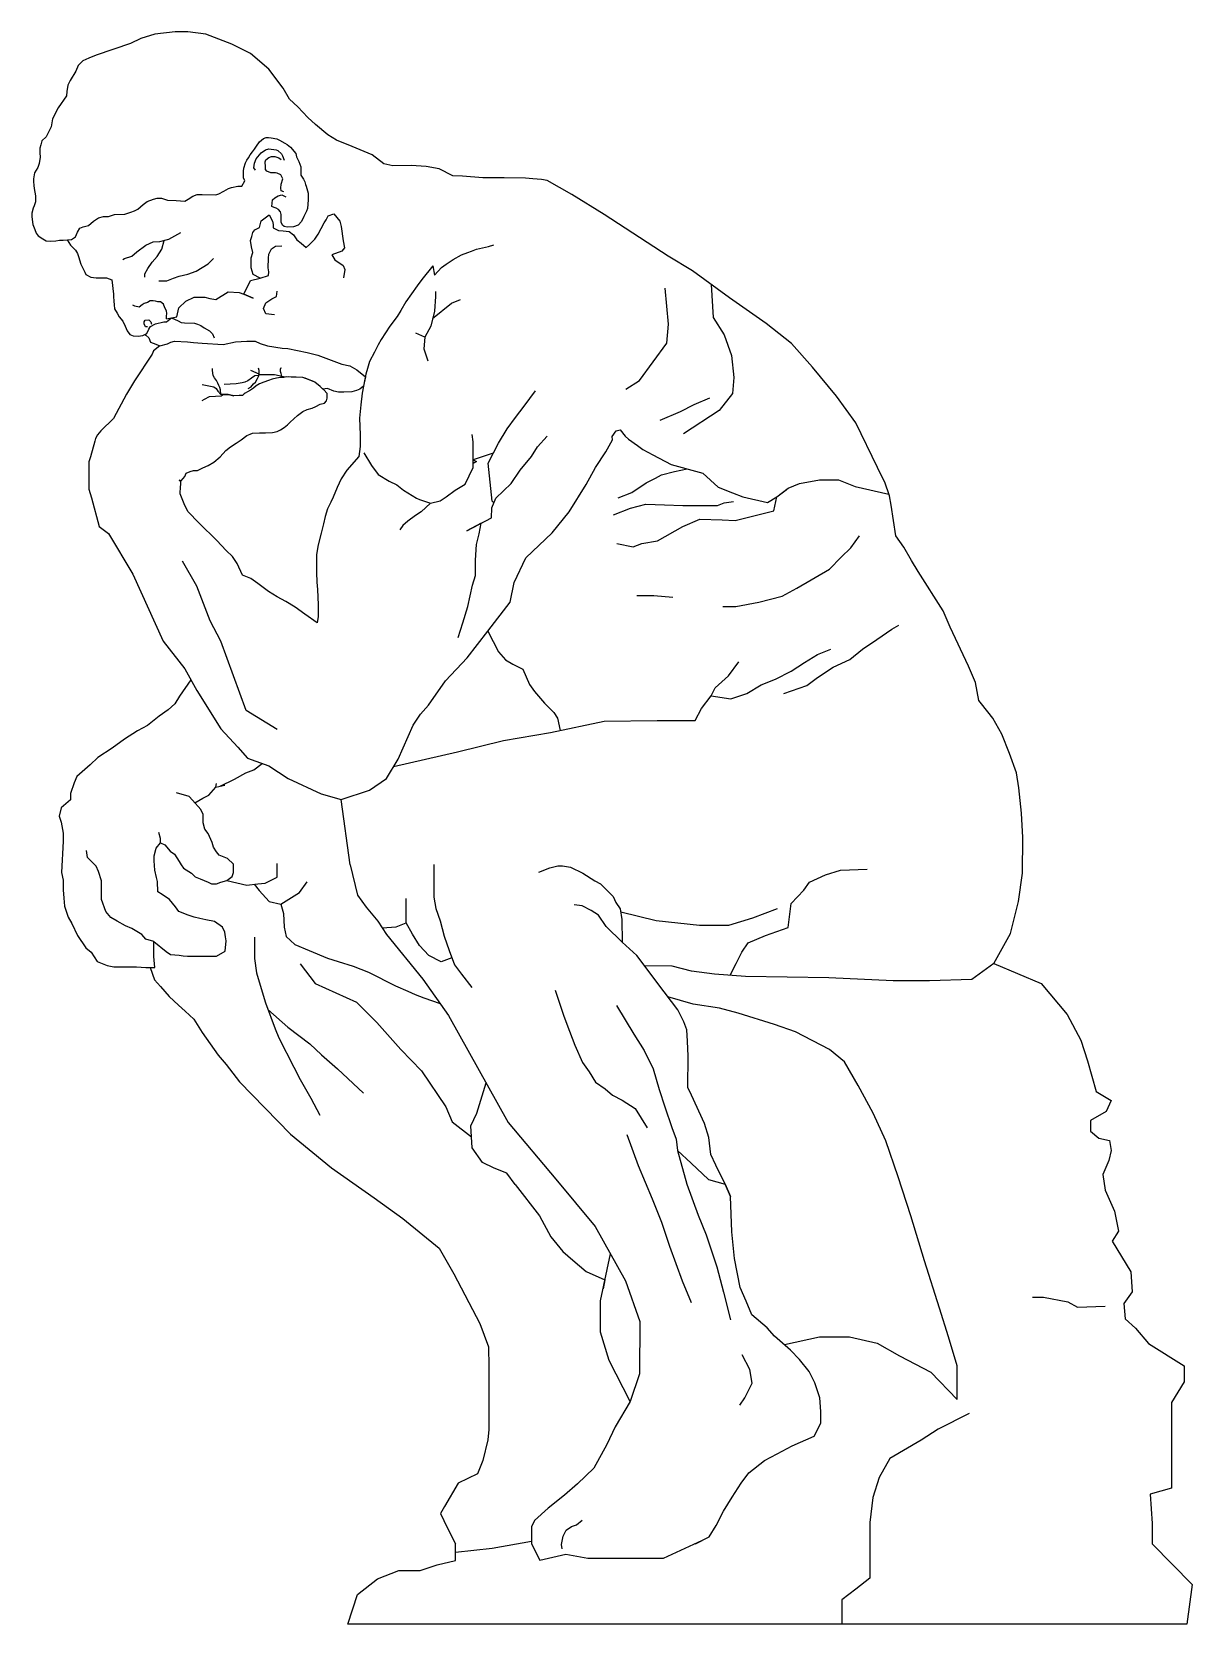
# Model space of a CAD drawing. Header units: millimetres. Extents: x -0.37 to 0.98, y 0 to 1.86.
import ezdxf

# ---------------------------------------------------------------- set-up
doc = ezdxf.new("R2010")
doc.units = ezdxf.units.MM
doc.layers.add('ceco.net 319', color=7, linetype='Continuous')

msp = doc.modelspace()

# ---------------------------------------------------------------- linework, layer by layer
at = {"layer": 'ceco.net 319'}
for points in [[(0.7534, 0.7706), (0.773, 0.8053), (0.7823, 0.8427), (0.7869, 0.8759), (0.7874, 0.9172), (0.7857, 0.9457), (0.7828, 0.9753), (0.7797, 0.9929), (0.7718, 1.0153), (0.7628, 1.038), (0.7521, 1.0564), (0.7392, 1.0733), (0.7358, 1.077), (0.732, 1.0981), (0.7238, 1.1172), (0.7026, 1.1628), (0.6942, 1.1817), (0.6653, 1.2277), (0.6573, 1.2404), (0.6484, 1.2558), (0.6392, 1.2692), (0.6338, 1.3048), (0.6317, 1.3159), (0.6262, 1.3317), (0.6214, 1.3413), (0.6176, 1.349), (0.5923, 1.4009), (0.5701, 1.4321), (0.5421, 1.4657), (0.5176, 1.4934), (0.4881, 1.5166), (0.4453, 1.5467), (0.402, 1.5781), (0.3737, 1.5951), (0.2988, 1.644), (0.2611, 1.6673), (0.2326, 1.6835), (0.2259, 1.6848), (0.2159, 1.6855), (0.2071, 1.6861), (0.1825, 1.6867), (0.1573, 1.6867), (0.1339, 1.6886), (0.1225, 1.6891), (0.1066, 1.697), (0.0915, 1.6997), (0.074, 1.7011), (0.0524, 1.7005), (0.042, 1.7031), (0.0285, 1.7135), (0.005, 1.723), (-0.0134, 1.7305), (-0.0232, 1.7368), (-0.0376, 1.749), (-0.0466, 1.7568), (-0.0583, 1.7696), (-0.0682, 1.7783), (-0.0753, 1.7913), (-0.092, 1.8134), (-0.1135, 1.8316), (-0.1355, 1.8425), (-0.1656, 1.8542), (-0.1868, 1.8569), (-0.2014, 1.8569), (-0.2251, 1.8542), (-0.2416, 1.8492), (-0.2536, 1.8434), (-0.2934, 1.8296), (-0.3021, 1.8262), (-0.3093, 1.8231), (-0.3144, 1.8178), (-0.3174, 1.8111), (-0.3237, 1.8001), (-0.3268, 1.7945), (-0.3279, 1.7872), (-0.3282, 1.7821), (-0.3378, 1.7681), (-0.3444, 1.7554), (-0.3462, 1.7461), (-0.3518, 1.7345), (-0.3568, 1.7299), (-0.3582, 1.7252), (-0.3593, 1.7213), (-0.3593, 1.7156), (-0.359, 1.7106), (-0.3601, 1.7034), (-0.3618, 1.6988), (-0.3656, 1.6926), (-0.3665, 1.6854), (-0.3665, 1.6822), (-0.3663, 1.6777), (-0.3658, 1.674), (-0.3644, 1.6655), (-0.3644, 1.6585), (-0.3658, 1.654), (-0.3669, 1.6512), (-0.3686, 1.6456), (-0.3686, 1.6411), (-0.3676, 1.6323), (-0.3651, 1.6262), (-0.3636, 1.6219), (-0.3614, 1.6191), (-0.3614, 1.6191), (-0.3559, 1.6154), (-0.3519, 1.6133), (-0.3467, 1.6127), (-0.3405, 1.6133), (-0.3362, 1.6139), (-0.3319, 1.6139), (-0.3224, 1.6148), (-0.3175, 1.6178), (-0.3175, 1.6178), (-0.3152, 1.6232), (-0.3152, 1.6232), (-0.3128, 1.6279), (-0.3128, 1.6279), (-0.3086, 1.6294), (-0.3024, 1.6309), (-0.3024, 1.6309), (-0.2966, 1.636), (-0.2908, 1.6398), (-0.285, 1.6414), (-0.2792, 1.6414), (-0.2723, 1.6437), (-0.2603, 1.6441), (-0.2533, 1.6464), (-0.2487, 1.6483), (-0.2448, 1.6502), (-0.2448, 1.6502), (-0.2386, 1.6557), (-0.234, 1.6591), (-0.2267, 1.6618), (-0.2224, 1.663), (-0.2174, 1.663), (-0.2104, 1.6607), (-0.2004, 1.6603), (-0.1903, 1.6595), (-0.1861, 1.6618), (-0.1807, 1.6653), (-0.1757, 1.6672), (-0.1699, 1.6672), (-0.154, 1.6668), (-0.1505, 1.668), (-0.1447, 1.6711), (-0.1393, 1.6742), (-0.1358, 1.6753), (-0.1285, 1.6769), (-0.1235, 1.6769), (-0.1201, 1.6832), (-0.1216, 1.6868), (-0.1216, 1.6868), (-0.1218, 1.6942), (-0.1212, 1.6978), (-0.1194, 1.7043), (-0.1179, 1.7073), (-0.116, 1.7099), (-0.1139, 1.7133), (-0.1111, 1.717), (-0.1089, 1.72), (-0.1066, 1.7234), (-0.1032, 1.7285), (-0.1008, 1.7307), (-0.0982, 1.7324), (-0.0954, 1.7335), (-0.0925, 1.7335), (-0.0895, 1.7333), (-0.0828, 1.7322), (-0.0798, 1.7307), (-0.0734, 1.727), (-0.0706, 1.7256), (-0.067, 1.7223), (-0.0608, 1.7149), (-0.0599, 1.711), (-0.0584, 1.708), (-0.0571, 1.7056), (-0.0562, 1.7026), (-0.055, 1.6993), (-0.0549, 1.695), (-0.0549, 1.6926), (-0.0549, 1.6899), (-0.0533, 1.6872), (-0.0516, 1.6852), (-0.0501, 1.6818), (-0.0493, 1.679), (-0.0485, 1.6769), (-0.0464, 1.6687), (-0.0464, 1.6673), (-0.0464, 1.664), (-0.0464, 1.661), (-0.0469, 1.651), (-0.0481, 1.6476), (-0.0512, 1.6415), (-0.0539, 1.6357), (-0.0539, 1.6357), (-0.0579, 1.6314), (-0.0634, 1.6294), (-0.0708, 1.6289), (-0.0708, 1.6289), (-0.0741, 1.63), (-0.0764, 1.6315), (-0.0776, 1.6351), (-0.0776, 1.6351), (-0.0776, 1.6389), (-0.0776, 1.6417), (-0.0779, 1.6437), (-0.0784, 1.6468), (-0.0784, 1.6468), (-0.0809, 1.6496), (-0.0835, 1.6511), (-0.0858, 1.6519), (-0.0886, 1.6531), (-0.0878, 1.661), (-0.0853, 1.6633), (-0.0812, 1.6656), (-0.0769, 1.6666), (-0.0723, 1.6643)], [(-0.1078, 1.6956), (-0.1095, 1.6983), (-0.1089, 1.7037), (-0.1071, 1.7089), (-0.1012, 1.7158), (-0.0961, 1.7194), (-0.0923, 1.7203), (-0.0837, 1.7192), (-0.0815, 1.7185), (-0.0774, 1.7147), (-0.0763, 1.7122), (-0.0743, 1.7071), (-0.0743, 1.7071)], [(-0.0745, 1.6701), (-0.0777, 1.6716), (-0.0781, 1.6746), (-0.0779, 1.6793), (-0.0759, 1.6855), (-0.0783, 1.69), (-0.0783, 1.69), (-0.0824, 1.692), (-0.0844, 1.6923), (-0.0869, 1.6923), (-0.09, 1.6923), (-0.0945, 1.6943), (-0.0959, 1.6963), (-0.0961, 1.6994), (-0.0961, 1.6994), (-0.0965, 1.7053), (-0.0956, 1.7077), (-0.0956, 1.7077), (-0.0923, 1.7104), (-0.0889, 1.7113), (-0.0853, 1.7113), (-0.0806, 1.7098), (-0.0779, 1.708)], [(-0.2116, 1.5221), (-0.1995, 1.5245), (-0.1995, 1.5245), (-0.1972, 1.5351), (-0.1889, 1.5428), (-0.1889, 1.5428), (-0.1794, 1.5476), (-0.1669, 1.5476), (-0.161, 1.5458), (-0.1539, 1.5446), (-0.1539, 1.5446), (-0.1397, 1.5535), (-0.1266, 1.5529), (-0.1213, 1.5511), (-0.1106, 1.5464), (-0.1159, 1.5487), (-0.1213, 1.5511), (-0.1136, 1.5669), (-0.1023, 1.5698), (-0.1023, 1.5698), (-0.1105, 1.5738), (-0.1105, 1.5738), (-0.1129, 1.5816), (-0.1129, 1.5816), (-0.1129, 1.5866), (-0.1129, 1.5866), (-0.1129, 1.5935), (-0.1129, 1.5935), (-0.1109, 1.5997), (-0.1109, 1.5997), (-0.1125, 1.6063), (-0.1134, 1.6136), (-0.1121, 1.6182), (-0.1109, 1.6227), (-0.1084, 1.6259), (-0.1031, 1.6288), (-0.1031, 1.6288), (-0.101, 1.6366), (-0.101, 1.6366), (-0.0916, 1.6436), (-0.0879, 1.6362), (-0.0871, 1.6321), (-0.0871, 1.6284), (-0.0871, 1.6284), (-0.0809, 1.6251), (-0.0756, 1.6247), (-0.0686, 1.6239), (-0.0633, 1.6202), (-0.0633, 1.6202), (-0.0596, 1.6145), (-0.0596, 1.6145), (-0.0546, 1.6104), (-0.0488, 1.6055), (-0.0448, 1.6087), (-0.0386, 1.6149), (-0.0345, 1.621), (-0.0275, 1.634), (-0.0253, 1.6375), (-0.0231, 1.6423), (-0.0164, 1.6448), (-0.0094, 1.6359), (-0.0078, 1.6299), (-0.0053, 1.6132), (-0.0053, 1.6132), (-0.0041, 1.6048), (-0.0069, 1.6012), (-0.0185, 1.5968), (-0.0153, 1.5908), (-0.0153, 1.5908), (-0.0053, 1.5844), (-0.0037, 1.5796), (-0.0037, 1.5796), (-0.0049, 1.57), (-0.0049, 1.57)], [(-0.2624, 1.5912), (-0.2606, 1.5924), (-0.2606, 1.5924), (-0.2521, 1.5954), (-0.2521, 1.5954), (-0.246, 1.6003), (-0.246, 1.6003), (-0.2357, 1.6082), (-0.2357, 1.6082), (-0.2357, 1.6082), (-0.2271, 1.6118), (-0.2192, 1.6124), (-0.2089, 1.6149), (-0.2089, 1.6149), (-0.2089, 1.6149), (-0.1949, 1.6228)], [(-0.3272, 1.6144), (-0.3234, 1.608), (-0.3234, 1.608), (-0.3178, 1.6021), (-0.3153, 1.5982), (-0.3136, 1.5937), (-0.3132, 1.5909), (-0.3115, 1.586), (-0.3097, 1.5821), (-0.3069, 1.5765), (-0.3055, 1.5737), (-0.2996, 1.5706), (-0.2936, 1.5699), (-0.2887, 1.5699), (-0.2817, 1.5699), (-0.2817, 1.5699), (-0.2754, 1.5678), (-0.2735, 1.5511), (-0.2735, 1.5483), (-0.2731, 1.5429), (-0.2727, 1.5384), (-0.2721, 1.5338), (-0.2691, 1.5288), (-0.2667, 1.5245), (-0.2625, 1.5194), (-0.2598, 1.5135), (-0.2575, 1.5083), (-0.2544, 1.5038), (-0.2503, 1.5022), (-0.2444, 1.5018), (-0.239, 1.5027), (-0.2346, 1.5052), (-0.2346, 1.5052), (-0.2321, 1.51), (-0.2321, 1.51), (-0.2303, 1.5133)], [(-0.2369, 1.5706), (-0.2369, 1.5748), (-0.2332, 1.5809), (-0.2332, 1.5809), (-0.2284, 1.5882), (-0.2284, 1.5882), (-0.2223, 1.5948), (-0.2223, 1.5948), (-0.2168, 1.6033), (-0.2141, 1.6137)], [(-0.1023, 1.5698), (-0.0925, 1.5729), (-0.092, 1.5769), (-0.0929, 1.5818), (-0.0925, 1.5928), (-0.092, 1.5977), (-0.0889, 1.6039), (-0.0845, 1.607), (-0.0769, 1.6075)], [(0.1146, 1.5858), (0.123, 1.5914), (0.123, 1.5914), (0.1327, 1.5967), (0.14, 1.5995), (0.1444, 1.6011), (0.1501, 1.6035), (0.1642, 1.6064), (0.1703, 1.6084)], [(-0.2203, 1.5665), (-0.2112, 1.5665), (-0.2035, 1.5695), (-0.1967, 1.5718), (-0.1867, 1.5741), (-0.1867, 1.5741), (-0.1768, 1.5779), (-0.1631, 1.5863), (-0.1569, 1.5924)], [(0.0991, 1.5841), (0.0862, 1.5679), (0.0807, 1.5608), (0.0677, 1.542), (0.0617, 1.5319), (0.0577, 1.5251), (0.0489, 1.5138), (0.0388, 1.4982), (0.0354, 1.4918), (0.0311, 1.4833), (0.0254, 1.4723), (0.0229, 1.4641), (0.021, 1.4578), (0.0199, 1.4517), (0.0167, 1.4356), (0.0152, 1.4218), (0.0135, 1.4062), (0.0144, 1.3871), (0.0143, 1.3733), (0.0128, 1.3615), (-0.0013, 1.3456), (-0.0079, 1.3355), (-0.0125, 1.3254), (-0.017, 1.3143), (-0.0197, 1.3084), (-0.0237, 1.3008), (-0.0263, 1.2916), (-0.0285, 1.2833), (-0.0312, 1.2723), (-0.0346, 1.2586), (-0.0367, 1.2472), (-0.0367, 1.2346), (-0.0367, 1.2264), (-0.036, 1.2152), (-0.0355, 1.2067), (-0.0348, 1.1888), (-0.0348, 1.1752), (-0.0357, 1.1675), (-0.0501, 1.1779), (-0.0613, 1.1858), (-0.0725, 1.1924), (-0.0823, 1.198), (-0.0926, 1.2042), (-0.1051, 1.2134), (-0.1133, 1.2194), (-0.1228, 1.2233), (-0.1291, 1.2368), (-0.1347, 1.245), (-0.1419, 1.2519), (-0.1528, 1.2638), (-0.1733, 1.2841), (-0.1868, 1.2974), (-0.1908, 1.3065), (-0.1956, 1.3183), (-0.1953, 1.3266), (-0.1947, 1.3287), (-0.1948, 1.3327), (-0.1967, 1.334), (-0.1948, 1.3327), (-0.1921, 1.336), (-0.1902, 1.3384), (-0.1887, 1.3422), (-0.184, 1.344), (-0.18, 1.3455), (-0.1755, 1.3452), (-0.1693, 1.3486), (-0.1628, 1.351), (-0.1564, 1.3549), (-0.1491, 1.3611), (-0.1425, 1.3685), (-0.1368, 1.3731), (-0.1302, 1.3773), (-0.1245, 1.3809), (-0.118, 1.3862), (-0.1139, 1.3877), (-0.1113, 1.3887), (-0.1031, 1.3892), (-0.0962, 1.3892), (-0.0878, 1.3898), (-0.0825, 1.3907), (-0.0784, 1.3927), (-0.0741, 1.3954), (-0.0704, 1.3987), (-0.0671, 1.4017), (-0.0587, 1.4096), (-0.0525, 1.414), (-0.0473, 1.4166), (-0.0418, 1.4181), (-0.0373, 1.42), (-0.0323, 1.4226), (-0.0272, 1.424), (-0.025, 1.4264), (-0.0243, 1.4298), (-0.0243, 1.4353), (-0.0282, 1.4392), (-0.0322, 1.4432), (-0.0365, 1.4471), (-0.0408, 1.4496), (-0.0451, 1.4511), (-0.0499, 1.4529), (-0.0526, 1.4539), (-0.0604, 1.4541), (-0.0662, 1.4543), (-0.0715, 1.4545), (-0.0745, 1.4539), (-0.0787, 1.4539), (-0.0832, 1.453), (-0.0881, 1.4517), (-0.0926, 1.4504), (-0.098, 1.4483), (-0.1032, 1.4462), (-0.1071, 1.4439), (-0.11, 1.4414), (-0.1137, 1.4389), (-0.1169, 1.4372), (-0.1196, 1.4356), (-0.1209, 1.4348), (-0.1227, 1.4329), (-0.1267, 1.4327), (-0.1329, 1.4324), (-0.1396, 1.4341), (-0.1454, 1.4341), (-0.148, 1.4338), (-0.1485, 1.4395), (-0.1494, 1.442), (-0.1503, 1.4443), (-0.1515, 1.4471), (-0.1534, 1.4504), (-0.1556, 1.4535), (-0.1572, 1.4561), (-0.1578, 1.4618), (-0.1578, 1.4643)], [(0.0991, 1.5841), (0.1012, 1.5733), (0.1093, 1.5822), (0.1146, 1.5858)], [(0.4236, 1.5624), (0.4259, 1.5236), (0.4388, 1.5036), (0.4473, 1.4793), (0.4502, 1.4536), (0.4488, 1.435), (0.433, 1.4151), (0.3916, 1.3879)], [(-0.2116, 1.5221), (-0.2116, 1.5252), (-0.2116, 1.5252), (-0.2113, 1.5283), (-0.2113, 1.5283), (-0.2116, 1.5314), (-0.2116, 1.5314), (-0.2134, 1.5351), (-0.2134, 1.5351), (-0.215, 1.5391), (-0.215, 1.5391), (-0.2187, 1.5419), (-0.2187, 1.5419), (-0.2215, 1.5422), (-0.2243, 1.5428), (-0.2272, 1.543), (-0.2304, 1.5432), (-0.2337, 1.5411), (-0.2337, 1.5411), (-0.2376, 1.54), (-0.2376, 1.54), (-0.24, 1.5387), (-0.24, 1.5387), (-0.2436, 1.5357), (-0.2485, 1.5368), (-0.2509, 1.5381)], [(-0.0854, 1.5268), (-0.0956, 1.5281), (-0.0982, 1.5343), (-0.0956, 1.541), (-0.0885, 1.5454), (-0.0832, 1.5481), (-0.0823, 1.5543)], [(0.1024, 1.5542), (0.1024, 1.5484), (0.1024, 1.5484), (0.1012, 1.5311), (0.1012, 1.5311), (0.0966, 1.5137), (0.0966, 1.5137), (0.0896, 1.501), (0.0896, 1.501), (0.0896, 1.501), (0.0885, 1.4871), (0.0931, 1.4732)], [(0.0989, 1.5224), (0.0989, 1.5224), (0.1209, 1.5403), (0.1313, 1.5449)], [(0.3241, 1.4401), (0.3401, 1.4501), (0.3561, 1.4721), (0.3561, 1.4721), (0.3721, 1.494), (0.3721, 1.494), (0.3741, 1.516), (0.3701, 1.558), (0.3701, 1.558), (0.3701, 1.558)], [(-0.2147, 1.5187), (-0.2116, 1.5187), (-0.2056, 1.5233), (-0.1978, 1.5199), (-0.1943, 1.518), (-0.1904, 1.5176), (-0.1787, 1.5172), (-0.1752, 1.516), (-0.1716, 1.5144), (-0.1677, 1.5117), (-0.1677, 1.5117), (-0.1615, 1.5082), (-0.158, 1.5047), (-0.156, 1.5)], [(-0.2337, 1.5129), (-0.2361, 1.5129), (-0.2361, 1.5129), (-0.2361, 1.5129), (-0.2377, 1.5165), (-0.2377, 1.5185), (-0.2366, 1.5205), (-0.2366, 1.5205), (-0.2321, 1.5211), (-0.2321, 1.5211), (-0.2297, 1.5185), (-0.2297, 1.5185), (-0.2292, 1.516)], [(-0.2312, 1.5116), (-0.2303, 1.5133), (-0.2244, 1.5164), (-0.2147, 1.5187)], [(0.0896, 1.501), (0.0792, 1.5056), (0.0792, 1.5056)], [(-0.2194, 1.4908), (-0.2267, 1.485), (-0.2283, 1.4809), (-0.2487, 1.45), (-0.258, 1.4345), (-0.2735, 1.406), (-0.2883, 1.3915), (-0.2922, 1.387), (-0.2945, 1.3825), (-0.295, 1.3797), (-0.3002, 1.3613), (-0.302, 1.3555), (-0.302, 1.3489), (-0.302, 1.3431), (-0.302, 1.336), (-0.302, 1.3306), (-0.302, 1.3235), (-0.2989, 1.3133), (-0.2902, 1.2801), (-0.279, 1.2719), (-0.2509, 1.2244), (-0.2154, 1.1463), (-0.1901, 1.114), (-0.1761, 1.0887), (-0.1483, 1.0441), (-0.1285, 1.0225), (-0.117, 1.01), (-0.0922, 1.001), (-0.0698, 0.9863), (-0.031, 0.9682), (-0.0077, 0.9618), (0.0251, 0.9725), (0.045, 0.9863), (0.0588, 1.0087), (0.076, 1.0484), (0.0847, 1.0613), (0.0942, 1.0716), (0.114, 1.1001), (0.139, 1.1268), (0.1632, 1.1579), (0.1893, 1.1917), (0.1939, 1.2146), (0.2077, 1.2436), (0.2382, 1.2726), (0.2581, 1.297), (0.278, 1.3291), (0.2887, 1.3489), (0.3009, 1.3672), (0.3085, 1.381), (0.3085, 1.381)], [(-0.2368, 1.504), (-0.2356, 1.5033), (-0.2322, 1.5), (-0.2303, 1.4949), (-0.2303, 1.4949), (-0.224, 1.4926), (-0.224, 1.4926), (-0.2194, 1.4908), (-0.2104, 1.493), (-0.2104, 1.493), (-0.2064, 1.4949), (-0.2021, 1.4961), (-0.1869, 1.4953), (-0.1802, 1.4945), (-0.1701, 1.4937), (-0.1455, 1.4922), (-0.131, 1.4953), (-0.1177, 1.4961), (-0.1083, 1.4961), (-0.1021, 1.4934), (-0.0938, 1.4906), (-0.0766, 1.4879), (-0.07, 1.4875), (-0.0473, 1.4828), (-0.0352, 1.4797), (-0.0258, 1.4762), (-0.0071, 1.4695), (0.0023, 1.4672), (0.0105, 1.4629), (0.0204, 1.4547), (0.0191, 1.4477), (0.0191, 1.4477), (0.0183, 1.4436), (0.0138, 1.4402), (0.01, 1.4388), (0.0045, 1.4371), (-0.0045, 1.4368), (-0.011, 1.4368), (-0.0162, 1.4378), (-0.0238, 1.4409), (-0.0292, 1.4403), (-0.0322, 1.4432), (-0.0387, 1.4484), (-0.0451, 1.4511), (-0.0526, 1.4539), (-0.0662, 1.4543), (-0.0688, 1.4544)], [(-0.104, 1.4562), (-0.1085, 1.4557), (-0.1123, 1.4529), (-0.1123, 1.4529), (-0.1168, 1.4498), (-0.1202, 1.4485), (-0.1233, 1.4474), (-0.1302, 1.4464), (-0.1371, 1.4461), (-0.1444, 1.4457)], [(-0.073, 1.4542), (-0.073, 1.4542), (-0.0854, 1.4567), (-0.0941, 1.4567), (-0.1036, 1.4567), (-0.1036, 1.4576), (-0.1133, 1.4619)], [(-0.1131, 1.4426), (-0.11, 1.4464), (-0.1079, 1.4485), (-0.1079, 1.4485), (-0.1053, 1.4528), (-0.1044, 1.4548), (-0.1036, 1.4576), (-0.1036, 1.4597), (-0.1036, 1.4621), (-0.1044, 1.4647)], [(-0.0766, 1.4539), (-0.0779, 1.4586), (-0.0786, 1.4607), (-0.0786, 1.4607), (-0.0784, 1.4634), (-0.0777, 1.4653), (-0.0777, 1.4653)], [(-0.1699, 1.4455), (-0.1603, 1.4438), (-0.1563, 1.4428), (-0.1535, 1.4411), (-0.1515, 1.438), (-0.1515, 1.438), (-0.148, 1.4338)], [(-0.1699, 1.4271), (-0.1671, 1.4285), (-0.1614, 1.4315), (-0.1542, 1.4319), (-0.1479, 1.4324), (-0.1479, 1.4324), (-0.1454, 1.4341), (-0.1396, 1.4341), (-0.1362, 1.4333), (-0.1329, 1.4324)], [(-0.1131, 1.4426), (-0.1167, 1.4406)], [(0.1703, 1.3075), (0.1685, 1.3094), (0.1635, 1.3539), (0.1635, 1.3539), (0.1757, 1.3772), (0.1857, 1.3939), (0.1957, 1.4072), (0.2057, 1.4205), (0.219, 1.4382)], [(0.3641, 1.4041), (0.3881, 1.4141), (0.4041, 1.4221), (0.4221, 1.4301)], [(0.3085, 1.381), (0.3083, 1.3851), (0.3083, 1.3851), (0.3128, 1.3917), (0.3176, 1.3929), (0.3233, 1.3855)], [(0.0965, 1.3072), (0.1076, 1.31), (0.1148, 1.3148), (0.1252, 1.3224), (0.1367, 1.3295), (0.1463, 1.3487), (0.1463, 1.367), (0.1463, 1.3789), (0.1451, 1.3873)], [(0.1285, 1.1506), (0.1341, 1.1676), (0.1398, 1.1868), (0.1454, 1.2116), (0.1488, 1.2229), (0.1488, 1.2409), (0.1499, 1.259), (0.1533, 1.2714), (0.1556, 1.2838), (0.1556, 1.2838), (0.1386, 1.2748), (0.1677, 1.2903), (0.168, 1.3019), (0.1725, 1.3132), (0.1906, 1.3301), (0.2008, 1.3459), (0.2008, 1.3459), (0.2143, 1.3617), (0.2211, 1.373), (0.2324, 1.3854)], [(0.3233, 1.3855), (0.3274, 1.382), (0.3377, 1.3745), (0.3439, 1.3697), (0.3557, 1.3635), (0.377, 1.3524), (0.4142, 1.3421), (0.4321, 1.3257), (0.4321, 1.3257), (0.4486, 1.3191), (0.4608, 1.3147), (0.4894, 1.3081), (0.5004, 1.3147), (0.5137, 1.3246), (0.5269, 1.3301), (0.55, 1.3345), (0.5721, 1.3345), (0.5919, 1.3268), (0.6311, 1.3176)], [(0.0187, 1.3658), (0.0275, 1.3511), (0.0354, 1.3407), (0.0482, 1.3327), (0.057, 1.3287), (0.0649, 1.3224), (0.0801, 1.3132), (0.0837, 1.3116), (0.0965, 1.3072)], [(0.1696, 1.3656), (0.1696, 1.3656), (0.1463, 1.3578), (0.15, 1.356), (0.1463, 1.3533)], [(0.3153, 1.3136), (0.3314, 1.3197), (0.3481, 1.3311), (0.3588, 1.3365), (0.3657, 1.3403), (0.381, 1.3441), (0.3956, 1.3473)], [(0.3138, 1.2602), (0.3329, 1.2564), (0.3428, 1.2602), (0.3611, 1.2633), (0.3909, 1.28), (0.4107, 1.2884), (0.4367, 1.2877), (0.4519, 1.2869), (0.497, 1.2983), (0.5004, 1.3147), (0.5111, 1.3227)], [(0.0965, 1.3072), (0.0965, 1.3072), (0.0854, 1.2972), (0.0789, 1.2927), (0.0698, 1.2862), (0.0643, 1.2811), (0.0608, 1.2761)], [(0.31, 1.2938), (0.3298, 1.3014), (0.3474, 1.306), (0.3695, 1.3052), (0.3909, 1.3044), (0.4077, 1.3044), (0.4313, 1.3044), (0.439, 1.3075), (0.4497, 1.309)], [(0.4375, 1.1867), (0.4524, 1.1867), (0.4794, 1.1917), (0.5065, 1.1988), (0.5235, 1.2081), (0.5619, 1.2301), (0.5754, 1.2443), (0.5868, 1.255), (0.5968, 1.2692)], [(-0.0825, 1.0432), (-0.1188, 1.0655), (-0.1481, 1.1463), (-0.1607, 1.17), (-0.176, 1.2104), (-0.1928, 1.2397)], [(0.3371, 1.1995), (0.3464, 1.1995), (0.3567, 1.1995), (0.3792, 1.1976)], [(0.1632, 1.1579), (0.1756, 1.1338), (0.184, 1.1245), (0.1924, 1.1195), (0.2042, 1.1136), (0.2042, 1.1136), (0.2118, 1.0959), (0.2177, 1.0875), (0.2295, 1.074), (0.2295, 1.074), (0.2404, 1.0631), (0.2446, 1.0564), (0.2476, 1.0423)], [(0.5087, 1.0854), (0.5355, 1.0946), (0.5476, 1.1038), (0.5661, 1.1158), (0.5855, 1.1251), (0.6003, 1.1371), (0.6169, 1.1482), (0.6345, 1.1602), (0.6428, 1.1648)], [(0.4237, 1.0826), (0.4468, 1.0789), (0.4653, 1.0854), (0.4819, 1.0955), (0.4986, 1.102), (0.5171, 1.1112), (0.5328, 1.1214), (0.5476, 1.1306), (0.5633, 1.1371)], [(0.405, 1.0538), (0.4126, 1.0678), (0.4237, 1.0826), (0.4283, 1.0918), (0.444, 1.1057), (0.456, 1.1223)], [(-0.1831, 1.1014), (-0.1962, 1.0821), (-0.2018, 1.0733), (-0.2097, 1.0662), (-0.2201, 1.059), (-0.2336, 1.0479), (-0.2455, 1.0416), (-0.2606, 1.032), (-0.2749, 1.0217), (-0.2916, 1.0106), (-0.3004, 1.0019), (-0.3163, 0.9884), (-0.3194, 0.9812), (-0.3234, 0.9685), (-0.3234, 0.9613), (-0.3234, 0.9613), (-0.3345, 0.9518), (-0.3369, 0.9423), (-0.3345, 0.9351), (-0.3322, 0.9224), (-0.3322, 0.9129), (-0.3341, 0.8766), (-0.332, 0.8675), (-0.332, 0.8563), (-0.3313, 0.8465), (-0.3306, 0.8374), (-0.3263, 0.8245), (-0.3221, 0.8169), (-0.3221, 0.8169), (-0.3152, 0.8031), (-0.3152, 0.8031), (-0.3055, 0.7886), (-0.2993, 0.7838), (-0.2924, 0.7727), (-0.2806, 0.7679), (-0.273, 0.7665), (-0.2661, 0.7665), (-0.2661, 0.7665), (-0.2529, 0.7665), (-0.2467, 0.7665), (-0.2356, 0.7658), (-0.2253, 0.7658), (-0.2263, 0.7785), (-0.2263, 0.79), (-0.2263, 0.7961), (-0.2355, 0.7986), (-0.2403, 0.8041), (-0.2403, 0.8041), (-0.2519, 0.8114), (-0.2592, 0.8144), (-0.269, 0.8199), (-0.2763, 0.8242), (-0.2824, 0.8309), (-0.2873, 0.8449), (-0.2873, 0.851), (-0.2873, 0.8601), (-0.2873, 0.8668), (-0.2909, 0.8778), (-0.2934, 0.8838), (-0.2934, 0.8838), (-0.3037, 0.8942), (-0.3037, 0.8942), (-0.305, 0.9021)], [(0.0531, 1), (0.1279, 1.0174), (0.1817, 1.0304), (0.2365, 1.0399), (0.299, 1.053), (0.3607, 1.0538), (0.405, 1.0538)], [(-0.1622, 0.9669), (-0.154, 0.976), (-0.1436, 0.9782), (-0.1488, 0.9771), (-0.1321, 0.9854), (-0.1321, 0.9854), (-0.1191, 0.9926), (-0.1098, 0.9962), (-0.1001, 1.0038)], [(-0.2187, 0.9113), (-0.2136, 0.9088), (-0.2073, 0.9016), (-0.2022, 0.8979), (-0.1968, 0.8894), (-0.1946, 0.8856), (-0.1917, 0.8814), (-0.1822, 0.8759), (-0.1781, 0.8713), (-0.1724, 0.8692), (-0.1631, 0.8651), (-0.1589, 0.8635), (-0.1589, 0.8635), (-0.1532, 0.8635), (-0.148, 0.8651), (-0.148, 0.8651), (-0.1413, 0.8672), (-0.1351, 0.8718), (-0.1335, 0.8765), (-0.1335, 0.8765), (-0.1335, 0.8863), (-0.1335, 0.8863), (-0.1403, 0.893), (-0.1501, 0.8966), (-0.1532, 0.9008), (-0.1532, 0.9008), (-0.1568, 0.9059), (-0.1568, 0.9059), (-0.1584, 0.9116), (-0.1631, 0.922), (-0.1631, 0.922), (-0.1667, 0.9272), (-0.1687, 0.9344), (-0.1687, 0.939), (-0.1687, 0.9442), (-0.1713, 0.9499), (-0.1713, 0.9499), (-0.1812, 0.9608), (-0.1851, 0.9651), (-0.1998, 0.9696), (-0.1998, 0.9696)], [(-0.1784, 0.9577), (-0.1691, 0.9632), (-0.1622, 0.9669), (-0.154, 0.976), (-0.1531, 0.9805), (-0.1531, 0.9805)], [(0.0027, 0.8855), (-0.0077, 0.9618)], [(-0.2263, 0.7961), (-0.2118, 0.7843), (-0.207, 0.7811), (-0.207, 0.7811), (-0.1968, 0.7801), (-0.192, 0.7795), (-0.1871, 0.779), (-0.1871, 0.779), (-0.1791, 0.779), (-0.1726, 0.779), (-0.1662, 0.779), (-0.1533, 0.779), (-0.1431, 0.7849), (-0.1431, 0.7849), (-0.142, 0.7967), (-0.1426, 0.8015), (-0.1436, 0.8069), (-0.1463, 0.8128), (-0.1463, 0.8128), (-0.1554, 0.8192), (-0.1657, 0.8214), (-0.1726, 0.823), (-0.1791, 0.8246), (-0.1861, 0.8267), (-0.1973, 0.831), (-0.2011, 0.8364), (-0.2081, 0.845), (-0.2167, 0.8509), (-0.2215, 0.8541), (-0.2221, 0.8659), (-0.2231, 0.8707), (-0.2253, 0.8793), (-0.2253, 0.8793), (-0.2258, 0.8901), (-0.2258, 0.896), (-0.2258, 0.896), (-0.2237, 0.9051), (-0.2187, 0.9113), (-0.2187, 0.916), (-0.2204, 0.9232)], [(-0.1413, 0.8672), (-0.1177, 0.8618), (-0.1051, 0.8633), (-0.0965, 0.8641), (-0.0823, 0.8712), (-0.0823, 0.887)], [(0.0027, 0.8855), (0.0112, 0.8502), (0.0212, 0.8363), (0.0351, 0.8196), (0.0451, 0.8043), (0.0873, 0.7521), (0.1174, 0.7099), (0.1869, 0.5851), (0.2425, 0.5191), (0.2885, 0.4636), (0.3239, 0.4003), (0.3404, 0.3528), (0.3401, 0.292), (0.3293, 0.2595), (0.3116, 0.2301), (0.3021, 0.2094), (0.2869, 0.1819), (0.268, 0.1637), (0.2525, 0.1504), (0.2338, 0.1354), (0.2178, 0.1208), (0.2142, 0.1133), (0.2142, 0.1059), (0.2142, 0.0997), (0.2142, 0.0935)], [(0.1004, 0.8858), (0.1004, 0.8703), (0.1004, 0.8476), (0.1028, 0.8345), (0.1076, 0.8201), (0.1123, 0.8022), (0.1183, 0.7855), (0.1243, 0.7688), (0.1327, 0.7581), (0.1446, 0.7426), (0.1446, 0.7426)], [(0.2226, 0.8769), (0.2354, 0.8818), (0.2451, 0.8845), (0.2505, 0.8845), (0.2596, 0.8828), (0.2741, 0.8759), (0.288, 0.8668), (0.2945, 0.8635), (0.3004, 0.8576), (0.3095, 0.8485), (0.3127, 0.8416), (0.3176, 0.834), (0.3197, 0.8217), (0.3198, 0.7953)], [(0.4458, 0.7567), (0.4458, 0.7567), (0.4529, 0.7705), (0.4594, 0.7835), (0.4668, 0.7947), (0.4668, 0.7947), (0.4873, 0.8031), (0.5134, 0.8124), (0.5171, 0.8403), (0.532, 0.8561), (0.5385, 0.8654), (0.5571, 0.8738), (0.5748, 0.8793), (0.6056, 0.8803)], [(-0.1091, 0.8628), (-0.1035, 0.8555), (-0.0917, 0.8429), (-0.0783, 0.8397), (-0.0563, 0.8531), (-0.0476, 0.8657)], [(-0.0783, 0.8397), (-0.0752, 0.8287), (-0.0744, 0.8129), (-0.072, 0.8019), (-0.0618, 0.7924), (-0.0452, 0.7854), (-0.0239, 0.7767), (-0.0113, 0.7728), (0.006, 0.7672), (0.0242, 0.7602), (0.0557, 0.7444), (0.0699, 0.7381), (0.0785, 0.7342), (0.0888, 0.7302), (0.0888, 0.7302), (0.1076, 0.7236)], [(0.0401, 0.812), (0.0562, 0.813), (0.0562, 0.813), (0.0681, 0.8178), (0.0681, 0.8178), (0.0681, 0.8321), (0.0681, 0.8321), (0.0681, 0.8464)], [(0.4055, 0.0935), (0.4216, 0.102), (0.4294, 0.1151), (0.4383, 0.1318), (0.4484, 0.1479), (0.4586, 0.1646), (0.4675, 0.1765), (0.486, 0.1908), (0.5009, 0.1986), (0.5182, 0.2081), (0.5439, 0.2194), (0.5516, 0.2343), (0.5516, 0.2481), (0.5505, 0.2641), (0.5445, 0.2814), (0.5379, 0.2945), (0.5269, 0.3085), (0.5164, 0.3197), (0.4978, 0.336), (0.4892, 0.3457), (0.4713, 0.3606), (0.4644, 0.3765), (0.4576, 0.3924), (0.451, 0.4264), (0.448, 0.4574), (0.4462, 0.4986), (0.4399, 0.5131), (0.4292, 0.5353), (0.4232, 0.5477), (0.4211, 0.5676), (0.4161, 0.5838), (0.4007, 0.6168), (0.3965, 0.6257), (0.3968, 0.6624), (0.3961, 0.68), (0.3955, 0.6929), (0.3917, 0.7022), (0.3848, 0.7162), (0.3617, 0.747), (0.3502, 0.7623), (0.337, 0.7799), (0.3198, 0.7953), (0.3013, 0.8134), (0.2922, 0.8267), (0.2836, 0.8321), (0.2731, 0.8375), (0.2641, 0.839)], [(0.1213, 0.7772), (0.1088, 0.7724), (0.0944, 0.7796), (0.0944, 0.7796), (0.0837, 0.7915), (0.0753, 0.8046), (0.0681, 0.8178)], [(0.3182, 0.8305), (0.3597, 0.8207), (0.41, 0.8151), (0.4445, 0.8151), (0.4724, 0.8235), (0.5013, 0.8347)], [(-0.1087, 0.8012), (-0.1087, 0.7763), (-0.1066, 0.7597), (-0.1024, 0.7451), (-0.0962, 0.7244), (-0.0848, 0.6942), (-0.0806, 0.6838), (-0.0629, 0.6496), (-0.0556, 0.635), (-0.0432, 0.6132), (-0.0328, 0.5935)], [(-0.2305, 0.7658), (-0.2254, 0.7515), (-0.2184, 0.7437), (-0.2083, 0.732), (-0.1974, 0.7219), (-0.1896, 0.7149), (-0.1795, 0.7056), (-0.1701, 0.69), (-0.1514, 0.6635), (-0.1421, 0.6527), (-0.1265, 0.6324), (-0.0669, 0.5712), (-0.019, 0.5321), (0.0306, 0.4972), (0.0642, 0.4731), (0.1065, 0.4386), (0.1237, 0.4084), (0.1538, 0.3505), (0.1641, 0.3233), (0.1646, 0.3), (0.1646, 0.3), (0.1646, 0.2748), (0.1646, 0.2628), (0.1646, 0.2508), (0.1646, 0.2401), (0.1646, 0.2269), (0.1634, 0.2149), (0.1574, 0.1909), (0.1514, 0.1753), (0.1286, 0.1645), (0.1126, 0.1371), (0.108, 0.1292), (0.108, 0.1292), (0.1158, 0.1128), (0.1256, 0.0935)], [(-0.0556, 0.7701), (-0.038, 0.7472), (0.0099, 0.7254), (0.0338, 0.7015), (0.0619, 0.6703), (0.0858, 0.6454)], [(0.7534, 0.7706), (0.8088, 0.747), (0.8088, 0.747), (0.8388, 0.711), (0.8548, 0.6811), (0.8628, 0.6571), (0.8728, 0.6212), (0.8903, 0.6106), (0.8845, 0.598), (0.8661, 0.5873), (0.8661, 0.5873), (0.8661, 0.5747), (0.8661, 0.5747), (0.8758, 0.5669), (0.8884, 0.564), (0.8903, 0.5524), (0.8874, 0.5408), (0.8806, 0.5243), (0.8835, 0.5059), (0.8942, 0.4816), (0.8942, 0.4816), (0.899, 0.4584), (0.8913, 0.4467), (0.9134, 0.4107), (0.9134, 0.4107), (0.9147, 0.3874), (0.9051, 0.3738), (0.9051, 0.3738), (0.9065, 0.356), (0.9188, 0.3451), (0.9339, 0.3273), (0.9339, 0.3273), (0.9756, 0.3014), (0.9756, 0.2825), (0.9605, 0.2584), (0.9605, 0.243), (0.9605, 0.2022), (0.9605, 0.1804), (0.9605, 0.1586), (0.9357, 0.1514), (0.9382, 0.1175), (0.9382, 0.1175), (0.9382, 0.0935), (0.9848, 0.0461), (0.9787, 0), (0, 0), (0.0113, 0.0346), (0.0113, 0.0346), (0.0345, 0.0528), (0.0594, 0.0627), (0.0842, 0.0627), (0.1041, 0.0693), (0.1256, 0.0743), (0.1256, 0.0935)], [(0.7534, 0.7706), (0.7278, 0.7519), (0.6785, 0.7502), (0.6359, 0.7502), (0.561, 0.7536), (0.4639, 0.7553), (0.4277, 0.758), (0.4009, 0.7614), (0.3783, 0.7672), (0.3462, 0.7676)], [(0.2417, 0.7394), (0.2518, 0.709), (0.2586, 0.6916), (0.2648, 0.6753), (0.2738, 0.655), (0.2816, 0.6442), (0.2888, 0.6321), (0.3003, 0.6241), (0.3087, 0.6167), (0.3201, 0.6112), (0.335, 0.6013), (0.3492, 0.5787)], [(0.5091, 0.3261), (0.55, 0.3349), (0.5851, 0.3349), (0.6172, 0.3276), (0.6434, 0.313), (0.6799, 0.294), (0.7106, 0.262), (0.7106, 0.3013), (0.7004, 0.3349), (0.6901, 0.3684), (0.6726, 0.4238), (0.6566, 0.4763), (0.642, 0.5215), (0.6274, 0.5638), (0.6128, 0.5959), (0.5953, 0.628), (0.5792, 0.6557), (0.5617, 0.6703), (0.5223, 0.6907), (0.4975, 0.6994), (0.4552, 0.7126), (0.4333, 0.7184), (0.4026, 0.7228), (0.3733, 0.7316)], [(-0.0933, 0.7167), (-0.0702, 0.6963), (-0.0442, 0.6766), (-0.0307, 0.6641), (-0.012, 0.6475), (0.0182, 0.6194)], [(0.3132, 0.7215), (0.3334, 0.6879), (0.3455, 0.6691), (0.3562, 0.6476), (0.363, 0.6234), (0.3697, 0.6032), (0.3778, 0.5791), (0.3831, 0.5656), (0.3845, 0.5522), (0.4006, 0.5374), (0.4208, 0.5186), (0.4399, 0.5131), (0.4462, 0.4986)], [(0.0858, 0.6454), (0.1141, 0.6033), (0.1215, 0.5857), (0.1442, 0.5684)], [(0.195, 0.5128), (0.1854, 0.5261), (0.1707, 0.5317), (0.1572, 0.5385), (0.1572, 0.5385), (0.1448, 0.5554), (0.1448, 0.5554), (0.1436, 0.5813), (0.1504, 0.596), (0.1613, 0.6311), (0.1613, 0.6311)], [(0.3253, 0.571), (0.3388, 0.5347), (0.3549, 0.4958), (0.3657, 0.4689), (0.3751, 0.4407), (0.3899, 0.4004), (0.4006, 0.3749)], [(0.3845, 0.5522), (0.3952, 0.5132), (0.4087, 0.477), (0.4181, 0.4541), (0.4302, 0.4165), (0.4383, 0.387), (0.4463, 0.3547)], [(0.195, 0.5128), (0.2236, 0.4761), (0.2236, 0.4761), (0.2366, 0.4515), (0.2508, 0.4347), (0.2625, 0.4243), (0.278, 0.4114), (0.2999, 0.4015), (0.2978, 0.3912)], [(0.3293, 0.2595), (0.3048, 0.3074), (0.3048, 0.3074), (0.2948, 0.3405), (0.2948, 0.377), (0.3062, 0.4319), (0.3062, 0.4319)], [(0.7984, 0.3812), (0.8113, 0.3812), (0.8396, 0.376), (0.8511, 0.3696), (0.8833, 0.3709), (0.8833, 0.3709)], [(0.4572, 0.2552), (0.463, 0.2638), (0.4716, 0.281), (0.4687, 0.2968), (0.4687, 0.2968), (0.4601, 0.314)], [(0.7247, 0.2455), (0.6885, 0.2274), (0.6686, 0.2147), (0.6323, 0.193), (0.6196, 0.1712), (0.6124, 0.1477), (0.6088, 0.1187), (0.6088, 0.0935), (0.6088, 0.0535), (0.5925, 0.0409), (0.5762, 0.0282), (0.5762, 0), (0.5617, 0)], [(0.2498, 0.0878), (0.2492, 0.0928), (0.2492, 0.0928), (0.251, 0.1027), (0.251, 0.1027), (0.2548, 0.1095), (0.2548, 0.1095), (0.261, 0.1139), (0.2666, 0.1157), (0.2734, 0.1213), (0.2734, 0.1213)], [(0.1256, 0.0743), (0.1256, 0.0839), (0.1684, 0.0885), (0.1684, 0.0885), (0.2142, 0.0966)], [(0.2142, 0.0935), (0.2241, 0.0746), (0.2241, 0.0746), (0.2543, 0.0816), (0.2799, 0.0769), (0.2799, 0.0769), (0.3148, 0.0769), (0.3403, 0.0769), (0.3682, 0.0769), (0.4135, 0.0978)]]:
    msp.add_lwpolyline(points, dxfattribs=at)

doc.saveas('drawing.dxf')
